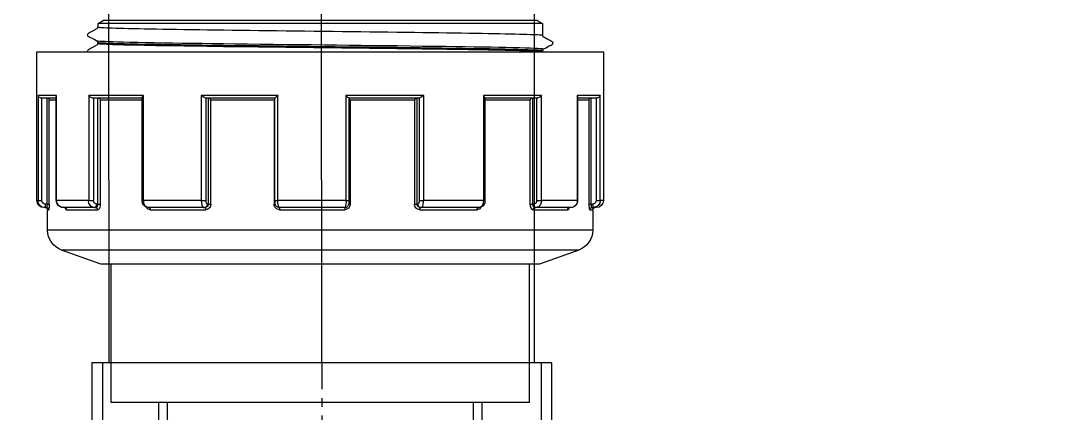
# Model space of a CAD drawing. Header units: millimetres. Extents: x -294625 to 2136527, y -251383 to 128331.
# Drawn here: x 1087775.4 to 1087920.7, y -78523.2 to -78467.8 of the extents above; entities that cross this region are included whole.
import ezdxf

# ---------------------------------------------------------------- set-up
doc = ezdxf.new("R2010")
doc.units = ezdxf.units.MM
doc.set_wipeout_variables(frame=1)
doc.linetypes.add('CENTER', pattern=[3, 1.5, -0.5, 0.5, -0.5])
for name, color, linetype in [('0.05 Thu đáy', 5, 'Continuous'), ('0.06 Trả nước', 3, 'Continuous'), ('PHU KIEN', 3, 'Continuous')]:
    doc.layers.add(name, color=color, linetype=linetype)
doc.layers.add('duong bao khuat', color=251, linetype='Continuous', lineweight=0)

# ---------------------------------------------------------------- blocks, each defined once
blk = doc.blocks.new('MB bom')
at = {"color": 8, "linetype": 'Continuous'}
for p, q in [((-199340.45, 638676.54), (-199340.45, 638676.11)), ((-199318.45, 638677.54), (-199339.45, 638677.54)), ((-199339.45, 638677.54), (-199339.45, 638677.09)), ((-199339.45, 638677.09), (-199324.65, 638677.09)), ((-199339.45, 638676.52), (-199339.45, 638677.09)), ((-199324.95, 638676.52), (-199339.45, 638676.52)), ((-199324.95, 638673.89), (-199324.95, 638676.73)), ((-199324.65, 638677.09), (-199324.65, 638673.85)), ((-199318.45, 638664.98), (-199318.45, 638677.54)), ((-199343.62, 638676.04), (-199343.62, 638599.04)), ((-199340.75, 638676.04), (-199343.62, 638676.04)), ((-199340.75, 638675.61), (-199340.75, 638676.04)), ((-199340.75, 638675.61), (-199340.69, 638675.62)), ((-199340.73, 638675.59), (-199340.75, 638675.61)), ((-199340.63, 638675.55), (-199340.73, 638675.59)), ((-199340.69, 638675.62), (-199340.64, 638675.64)), ((-199340.64, 638675.64), (-199340.58, 638675.66)), ((-199340.45, 638675.52), (-199340.63, 638675.55)), ((-199340.58, 638675.66), (-199340.54, 638675.7)), ((-199340.54, 638675.7), (-199340.5, 638675.74)), ((-199340.5, 638675.74), (-199340.47, 638675.8)), ((-199340.47, 638675.8), (-199340.46, 638675.85)), ((-199340.46, 638675.85), (-199340.45, 638675.91)), ((-199340.44, 638676.09), (-199340.45, 638676.11)), ((-199340.45, 638675.91), (-199340.45, 638676.11)), ((-199340.22, 638675.49), (-199340.45, 638675.52)), ((-199340.41, 638676.08), (-199340.44, 638676.09)), ((-199340.37, 638676.06), (-199340.41, 638676.08)), ((-199340.3, 638676.05), (-199340.37, 638676.06)), ((-199340.23, 638676.04), (-199340.3, 638676.05)), ((-199340.14, 638676.03), (-199340.23, 638676.04)), ((-199339.95, 638675.49), (-199340.22, 638675.49)), ((-199340.05, 638676.03), (-199340.14, 638676.03)), ((-199339.95, 638676.03), (-199340.05, 638676.03)), ((-199339.95, 638676.03), (-199339.95, 638675.83)), ((-199339.95, 638675.83), (-199324.95, 638675.83)), ((-199339.95, 638675.49), (-199339.95, 638675.83)), ((-199325.25, 638675.49), (-199339.95, 638675.49)), ((-199325.25, 638673.89), (-199325.25, 638675.49)), ((-199346.44, 638674.07), (-199348.45, 638668.54)), ((-199346.44, 638674.07), (-199346.44, 638601.02)), ((-199324.81, 638673.89), (-199339.45, 638673.89)), ((-199339.45, 638673.85), (-199339.45, 638673.89)), ((-199324.65, 638673.85), (-199339.45, 638673.85)), ((-199339.45, 638673.85), (-199339.45, 638668.82)), ((-199324.77, 638673.89), (-199324.81, 638673.89)), ((-199324.65, 638673.85), (-199324.77, 638673.89)), ((-199324.65, 638673.85), (-199324.65, 638673.85)), ((-199340.75, 638672.48), (-199340.71, 638672.59)), ((-199340.75, 638672.48), (-199340.69, 638672.49)), ((-199340.75, 638667.65), (-199340.75, 638672.48)), ((-199340.71, 638672.59), (-199340.58, 638672.69)), ((-199340.69, 638672.49), (-199340.64, 638672.5)), ((-199340.64, 638672.5), (-199340.58, 638672.53)), ((-199340.58, 638672.69), (-199340.45, 638672.73)), ((-199340.58, 638672.53), (-199340.54, 638672.56)), ((-199340.54, 638672.56), (-199340.5, 638672.6)), ((-199340.5, 638672.6), (-199340.47, 638672.65)), ((-199340.47, 638672.69), (-199340.48, 638672.67)), ((-199340.48, 638672.67), (-199340.48, 638672.67)), ((-199340.45, 638672.73), (-199340.47, 638672.69)), ((-199340.47, 638672.65), (-199340.46, 638672.7)), ((-199340.46, 638672.7), (-199340.45, 638672.75)), ((-199340.45, 638672.94), (-199340.45, 638668.04)), ((-199340.45, 638672.75), (-199340.45, 638672.73)), ((-199317.37, 638670.35), (-199317.41, 638670.32)), ((-199317.31, 638670.37), (-199317.37, 638670.35)), ((-199317.21, 638670.39), (-199317.31, 638670.37)), ((-199317.07, 638670.35), (-199317.21, 638670.39)), ((-199316.99, 638670.3), (-199317.07, 638670.35)), ((-199318.32, 638668.92), (-199318.43, 638668.92)), ((-199318.42, 638668.89), (-199318.43, 638668.91)), ((-199318.4, 638668.81), (-199318.42, 638668.89)), ((-199318.19, 638668.97), (-199318.32, 638668.92)), ((-199318.32, 638668.91), (-199318.31, 638668.91)), ((-199318.31, 638668.91), (-199318.29, 638668.83)), ((-199318.1, 638669.08), (-199318.19, 638668.97)), ((-199317.93, 638669.4), (-199318.1, 638669.08)), ((-199318.1, 638669.07), (-199318.08, 638669.08)), ((-199318.08, 638669.08), (-199318.06, 638669.01)), ((-199318.06, 638669.01), (-199318.04, 638668.85)), ((-199317.79, 638669.66), (-199317.93, 638669.4)), ((-199317.68, 638669.87), (-199317.79, 638669.66)), ((-199317.62, 638670), (-199317.68, 638669.87)), ((-199317.57, 638670.09), (-199317.62, 638670)), ((-199317.55, 638670.14), (-199317.57, 638670.09)), ((-199317.53, 638670.17), (-199317.55, 638670.14)), ((-199317.52, 638670.18), (-199317.53, 638670.17)), ((-199317.51, 638670.21), (-199317.52, 638670.18)), ((-199317.49, 638670.25), (-199317.51, 638670.21)), ((-199317.41, 638670.32), (-199317.49, 638670.25)), ((-199316.94, 638670.22), (-199316.99, 638670.3)), ((-199316.87, 638670.09), (-199316.94, 638670.22)), ((-199316.75, 638669.86), (-199316.87, 638670.09)), ((-199316.68, 638669.72), (-199316.75, 638669.86)), ((-199316.61, 638669.59), (-199316.68, 638669.72)), ((-199316.49, 638669.36), (-199316.61, 638669.59)), ((-199316.44, 638669.26), (-199316.49, 638669.36)), ((-199316.41, 638669.2), (-199316.44, 638669.26)), ((-199316.38, 638669.14), (-199316.41, 638669.2)), ((-199316.34, 638669.08), (-199316.38, 638669.14)), ((-199316.29, 638669.01), (-199316.34, 638669.08)), ((-199316.22, 638668.95), (-199316.29, 638669.01)), ((-199316.12, 638668.92), (-199316.22, 638668.95)), ((-199314.45, 638668.92), (-199316.12, 638668.92)), ((-199316.11, 638668.89), (-199316.12, 638668.91)), ((-199316.09, 638668.82), (-199316.11, 638668.89)), ((-199314.45, 638668.92), (-199314.45, 638606.17)), ((-199314.06, 638668.17), (-199314.45, 638668.92)), ((-199348.45, 638668.54), (-199348.45, 638606.54)), ((-199340.73, 638667.54), (-199340.75, 638667.65)), ((-199340.75, 638667.65), (-199340.69, 638667.65)), ((-199340.63, 638667.39), (-199340.73, 638667.54)), ((-199340.69, 638667.65), (-199340.64, 638667.67)), ((-199340.64, 638667.67), (-199340.58, 638667.69)), ((-199340.58, 638667.69), (-199340.54, 638667.72)), ((-199340.54, 638667.72), (-199340.5, 638667.75)), ((-199340.5, 638667.75), (-199340.47, 638667.79)), ((-199340.47, 638667.79), (-199340.46, 638667.84)), ((-199340.46, 638667.84), (-199340.45, 638667.88)), ((-199340.44, 638667.98), (-199340.45, 638668.04)), ((-199340.45, 638667.88), (-199340.45, 638668.04)), ((-199340.45, 638667.88), (-199340.42, 638667.78)), ((-199340.41, 638667.92), (-199340.44, 638667.98)), ((-199340.42, 638667.78), (-199340.34, 638667.69)), ((-199340.37, 638667.86), (-199340.41, 638667.92)), ((-199340.3, 638667.81), (-199340.37, 638667.86)), ((-199340.34, 638667.69), (-199340.22, 638667.62)), ((-199340.23, 638667.77), (-199340.3, 638667.81)), ((-199340.14, 638667.74), (-199340.23, 638667.77)), ((-199340.22, 638667.62), (-199340.06, 638667.58)), ((-199340.05, 638667.73), (-199340.14, 638667.74)), ((-199340.06, 638667.58), (-199339.95, 638667.57)), ((-199339.95, 638667.72), (-199340.05, 638667.73)), ((-199339.94, 638667.81), (-199339.95, 638667.72)), ((-199339.95, 638667.72), (-199339.95, 638667.57)), ((-199339.95, 638667.57), (-199324.95, 638667.57)), ((-199339.95, 638667.15), (-199339.95, 638667.57)), ((-199339.87, 638667.93), (-199339.94, 638667.81)), ((-199339.76, 638668.02), (-199339.87, 638667.93)), ((-199339.62, 638668.09), (-199339.76, 638668.02)), ((-199339.45, 638668.11), (-199339.62, 638668.09)), ((-199339.45, 638668.82), (-199324.65, 638668.82)), ((-199339.45, 638668.11), (-199339.45, 638668.82)), ((-199324.95, 638668.11), (-199339.45, 638668.11)), ((-199324.95, 638660.79), (-199324.95, 638668.29)), ((-199324.65, 638668.82), (-199324.65, 638660.59)), ((-199318.39, 638668.68), (-199318.4, 638668.81)), ((-199318.37, 638668.49), (-199318.39, 638668.68)), ((-199318.35, 638668.25), (-199318.37, 638668.49)), ((-199318.34, 638667.95), (-199318.35, 638668.25)), ((-199318.32, 638667.59), (-199318.34, 638667.95)), ((-199318.31, 638667.18), (-199318.32, 638667.59)), ((-199318.29, 638668.83), (-199318.27, 638668.65)), ((-199318.27, 638668.65), (-199318.25, 638668.36)), ((-199318.25, 638668.36), (-199318.23, 638667.98)), ((-199318.23, 638667.98), (-199318.21, 638667.49)), ((-199318.21, 638667.49), (-199318.19, 638666.91)), ((-199318.04, 638668.85), (-199318.02, 638668.59)), ((-199318.02, 638668.59), (-199318, 638668.24)), ((-199318, 638668.24), (-199317.98, 638667.8)), ((-199317.98, 638667.8), (-199317.96, 638667.2)), ((-199316.08, 638668.69), (-199316.09, 638668.82)), ((-199316.06, 638668.5), (-199316.08, 638668.69)), ((-199316.04, 638668.25), (-199316.06, 638668.5)), ((-199316.03, 638667.95), (-199316.04, 638668.25)), ((-199316.01, 638667.6), (-199316.03, 638667.95)), ((-199316, 638667.19), (-199316.01, 638667.6)), ((-199314.06, 638668.17), (-199314.06, 638606.91)), ((-199348.45, 638667.04), (-199367.95, 638667.04)), ((-199367.95, 638667.04), (-199367.95, 638608.04)), ((-199340.45, 638667.26), (-199340.63, 638667.39)), ((-199340.22, 638667.18), (-199340.45, 638667.26)), ((-199339.95, 638667.15), (-199340.22, 638667.18)), ((-199325.25, 638667.15), (-199339.95, 638667.15)), ((-199325.25, 638660.8), (-199325.25, 638667.15)), ((-199318.29, 638666.72), (-199318.31, 638667.18)), ((-199318.28, 638666.2), (-199318.29, 638666.72)), ((-199318.26, 638665.64), (-199318.28, 638666.2)), ((-199318.19, 638666.91), (-199318.17, 638666.23)), ((-199318.17, 638666.23), (-199318.15, 638665.45)), ((-199317.96, 638667.2), (-199317.94, 638666.5)), ((-199317.94, 638666.5), (-199317.92, 638665.69)), ((-199315.98, 638666.73), (-199316, 638667.19)), ((-199315.97, 638666.23), (-199315.98, 638666.73)), ((-199315.95, 638665.68), (-199315.97, 638666.23)), ((-199318.45, 638597.54), (-199318.45, 638664.98)), ((-199318.25, 638665.04), (-199318.26, 638665.64)), ((-199318.23, 638664.39), (-199318.25, 638665.04)), ((-199318.15, 638665.45), (-199318.12, 638664.58)), ((-199318.12, 638664.58), (-199318.1, 638663.63)), ((-199317.92, 638665.69), (-199317.89, 638664.78)), ((-199317.89, 638664.78), (-199317.87, 638663.77)), ((-199315.94, 638665.06), (-199315.95, 638665.68)), ((-199315.92, 638664.39), (-199315.94, 638665.06)), ((-199318.22, 638663.67), (-199318.23, 638664.39)), ((-199318.2, 638662.9), (-199318.22, 638663.67)), ((-199318.1, 638663.63), (-199318.08, 638662.59)), ((-199317.87, 638663.77), (-199317.85, 638662.77)), ((-199315.91, 638663.68), (-199315.92, 638664.39)), ((-199315.89, 638662.92), (-199315.91, 638663.68)), ((-199318.18, 638662.1), (-199318.2, 638662.9)), ((-199318.17, 638661.25), (-199318.18, 638662.1)), ((-199318.08, 638662.59), (-199318.06, 638661.47)), ((-199317.85, 638662.77), (-199317.83, 638661.69)), ((-199317.83, 638661.69), (-199317.81, 638660.54)), ((-199315.88, 638662.12), (-199315.89, 638662.92)), ((-199315.86, 638661.28), (-199315.88, 638662.12)), ((-199340.3, 638660.31), (-199340.43, 638660.13)), ((-199340.08, 638660.46), (-199340.3, 638660.31)), ((-199339.78, 638660.55), (-199340.08, 638660.46)), ((-199339.45, 638660.59), (-199339.78, 638660.55)), ((-199324.94, 638660.8), (-199339.45, 638660.8)), ((-199339.45, 638660.59), (-199339.45, 638660.8)), ((-199339.45, 638660.59), (-199339.45, 638652.16)), ((-199324.65, 638660.59), (-199339.45, 638660.59)), ((-199318.15, 638660.36), (-199318.17, 638661.25)), ((-199318.14, 638659.44), (-199318.15, 638660.36)), ((-199318.06, 638661.47), (-199318.04, 638660.27)), ((-199318.04, 638660.27), (-199318.02, 638658.99)), ((-199317.81, 638660.54), (-199317.79, 638659.31)), ((-199315.84, 638660.41), (-199315.86, 638661.28)), ((-199315.83, 638659.5), (-199315.84, 638660.41)), ((-199340.75, 638651.62), (-199340.75, 638659.72)), ((-199340.75, 638659.72), (-199340.69, 638659.72)), ((-199340.69, 638659.72), (-199340.64, 638659.73)), ((-199340.64, 638659.73), (-199340.58, 638659.74)), ((-199340.58, 638659.74), (-199340.54, 638659.77)), ((-199340.54, 638659.77), (-199340.5, 638659.79)), ((-199340.5, 638659.79), (-199340.47, 638659.82)), ((-199340.47, 638659.82), (-199340.46, 638659.85)), ((-199340.46, 638659.85), (-199340.45, 638659.89)), ((-199340.43, 638660.13), (-199340.45, 638660.01)), ((-199340.45, 638660.01), (-199340.45, 638651.8)), ((-199318.12, 638658.49), (-199318.14, 638659.44)), ((-199318.02, 638658.99), (-199318, 638657.64)), ((-199317.79, 638659.31), (-199317.77, 638658.03)), ((-199315.81, 638658.52), (-199315.83, 638659.5)), ((-199318.11, 638657.5), (-199318.12, 638658.49)), ((-199318.09, 638656.45), (-199318.11, 638657.5)), ((-199318, 638657.64), (-199317.98, 638656.23)), ((-199317.77, 638658.03), (-199317.75, 638656.68)), ((-199315.8, 638657.5), (-199315.81, 638658.52)), ((-199315.78, 638656.45), (-199315.8, 638657.5)), ((-199318.08, 638655.36), (-199318.09, 638656.45)), ((-199317.98, 638656.23), (-199317.96, 638654.76)), ((-199317.75, 638656.68), (-199317.73, 638655.27)), ((-199315.77, 638655.38), (-199315.78, 638656.45)), ((-199318.06, 638654.25), (-199318.08, 638655.36)), ((-199317.96, 638654.76), (-199317.93, 638653.23)), ((-199317.73, 638655.27), (-199317.71, 638653.66)), ((-199315.75, 638654.28), (-199315.77, 638655.38)), ((-199318.04, 638653.11), (-199318.06, 638654.25)), ((-199318.03, 638651.95), (-199318.04, 638653.11)), ((-199317.93, 638653.23), (-199317.91, 638651.65)), ((-199317.71, 638653.66), (-199317.69, 638651.99)), ((-199315.74, 638653.15), (-199315.75, 638654.28)), ((-199315.72, 638652.01), (-199315.74, 638653.15)), ((-199340.75, 638651.62), (-199340.69, 638651.62)), ((-199340.69, 638651.62), (-199340.64, 638651.62)), ((-199340.64, 638651.62), (-199340.58, 638651.63)), ((-199340.58, 638651.63), (-199340.54, 638651.65)), ((-199340.54, 638651.65), (-199340.5, 638651.66)), ((-199340.5, 638651.66), (-199340.47, 638651.68)), ((-199340.47, 638651.68), (-199340.46, 638651.7)), ((-199340.46, 638651.7), (-199340.45, 638651.73)), ((-199340.45, 638651.8), (-199340.39, 638651.92)), ((-199340.44, 638651.7), (-199340.45, 638651.8)), ((-199340.45, 638651.73), (-199340.45, 638651.8)), ((-199340.41, 638651.62), (-199340.44, 638651.7)), ((-199340.37, 638651.54), (-199340.41, 638651.62)), ((-199340.39, 638651.92), (-199340.23, 638652.02)), ((-199340.3, 638651.47), (-199340.37, 638651.54)), ((-199340.23, 638651.41), (-199340.3, 638651.47)), ((-199340.23, 638652.02), (-199339.98, 638652.1)), ((-199339.98, 638652.1), (-199339.67, 638652.15)), ((-199339.87, 638651.42), (-199339.94, 638651.37)), ((-199339.76, 638651.47), (-199339.87, 638651.42)), ((-199339.62, 638651.5), (-199339.76, 638651.47)), ((-199339.67, 638652.15), (-199339.45, 638652.16)), ((-199339.45, 638651.51), (-199339.62, 638651.5)), ((-199339.45, 638652.16), (-199324.65, 638652.16)), ((-199339.45, 638651.51), (-199339.45, 638652.16)), ((-199324.95, 638651.51), (-199339.45, 638651.51)), ((-199324.95, 638641.58), (-199324.95, 638651.62)), ((-199324.65, 638652.16), (-199324.65, 638641.15)), ((-199318.01, 638650.77), (-199318.03, 638651.95)), ((-199317.91, 638651.65), (-199317.89, 638650.02)), ((-199317.69, 638651.99), (-199317.66, 638650.27)), ((-199315.71, 638650.84), (-199315.72, 638652.01)), ((-199340.14, 638651.36), (-199340.23, 638651.41)), ((-199340.05, 638651.34), (-199340.14, 638651.36)), ((-199339.95, 638651.33), (-199340.05, 638651.34)), ((-199339.94, 638651.37), (-199339.95, 638651.33)), ((-199339.95, 638651.33), (-199339.95, 638651.26)), ((-199339.95, 638651.26), (-199324.95, 638651.26)), ((-199339.95, 638650.87), (-199339.95, 638651.26)), ((-199325.25, 638650.87), (-199339.95, 638650.87)), ((-199325.25, 638641.8), (-199325.25, 638650.87)), ((-199318, 638649.58), (-199318.01, 638650.77)), ((-199317.89, 638650.02), (-199317.87, 638648.35)), ((-199317.66, 638650.27), (-199317.64, 638648.51)), ((-199315.69, 638649.61), (-199315.71, 638650.84)), ((-199317.98, 638648.37), (-199318, 638649.58)), ((-199315.67, 638648.36), (-199315.69, 638649.61)), ((-199317.97, 638647.09), (-199317.98, 638648.37)), ((-199317.95, 638645.8), (-199317.97, 638647.09)), ((-199317.87, 638648.35), (-199317.85, 638646.65)), ((-199317.64, 638648.51), (-199317.62, 638646.7)), ((-199315.66, 638647.1), (-199315.67, 638648.36)), ((-199315.64, 638645.83), (-199315.66, 638647.1)), ((-199317.93, 638644.51), (-199317.95, 638645.8)), ((-199317.85, 638646.65), (-199317.83, 638644.92)), ((-199317.62, 638646.7), (-199317.6, 638645.03)), ((-199315.63, 638644.55), (-199315.64, 638645.83)), ((-199317.92, 638643.21), (-199317.93, 638644.51)), ((-199317.83, 638644.92), (-199317.81, 638643.16)), ((-199317.6, 638645.03), (-199317.58, 638643.33)), ((-199315.61, 638643.26), (-199315.63, 638644.55)), ((-199317.9, 638641.91), (-199317.92, 638643.21)), ((-199317.81, 638643.16), (-199317.79, 638641.38)), ((-199317.58, 638643.33), (-199317.56, 638641.62)), ((-199315.6, 638641.98), (-199315.61, 638643.26)), ((-199340.37, 638641.33), (-199340.42, 638641.23)), ((-199340.31, 638641.41), (-199340.37, 638641.33)), ((-199340.23, 638641.47), (-199340.31, 638641.41)), ((-199340.16, 638641.51), (-199340.23, 638641.47)), ((-199340.09, 638641.54), (-199340.16, 638641.51)), ((-199340.02, 638641.56), (-199340.09, 638641.54)), ((-199339.9, 638641.58), (-199340.02, 638641.56)), ((-199339.95, 638641.8), (-199325.25, 638641.8)), ((-199339.95, 638641.57), (-199339.95, 638641.8)), ((-199339.79, 638641.59), (-199339.9, 638641.58)), ((-199339.67, 638641.6), (-199339.79, 638641.59)), ((-199339.55, 638641.61), (-199339.67, 638641.6)), ((-199339.45, 638641.61), (-199339.55, 638641.61)), ((-199324.95, 638641.61), (-199339.45, 638641.61)), ((-199339.45, 638641.15), (-199339.45, 638641.61)), ((-199317.89, 638640.6), (-199317.9, 638641.91)), ((-199317.79, 638641.38), (-199317.77, 638639.59)), ((-199317.56, 638641.62), (-199317.54, 638639.89)), ((-199315.58, 638640.69), (-199315.6, 638641.98)), ((-199340.75, 638631.81), (-199340.75, 638641.01)), ((-199340.69, 638641.01), (-199340.75, 638641.01)), ((-199340.64, 638641.01), (-199340.69, 638641.01)), ((-199340.58, 638641.01), (-199340.64, 638641.01)), ((-199340.54, 638641.02), (-199340.58, 638641.01)), ((-199340.5, 638641.02), (-199340.54, 638641.02)), ((-199340.47, 638641.02), (-199340.5, 638641.02)), ((-199340.46, 638641.03), (-199340.47, 638641.02)), ((-199340.45, 638641.03), (-199340.46, 638641.03)), ((-199340.42, 638641.23), (-199340.45, 638641.12)), ((-199340.45, 638641.12), (-199340.45, 638641.06)), ((-199340.45, 638641.06), (-199340.45, 638631.74)), ((-199324.65, 638641.15), (-199339.45, 638641.15)), ((-199339.45, 638641.15), (-199339.45, 638631.58)), ((-199317.87, 638639.31), (-199317.89, 638640.6)), ((-199317.54, 638639.89), (-199317.52, 638638.16)), ((-199315.57, 638639.34), (-199315.58, 638640.69)), ((-199317.86, 638638.01), (-199317.87, 638639.31)), ((-199317.77, 638639.59), (-199317.75, 638637.8)), ((-199315.55, 638638), (-199315.57, 638639.34)), ((-199317.84, 638636.66), (-199317.86, 638638.01)), ((-199317.75, 638637.8), (-199317.72, 638636)), ((-199317.52, 638638.16), (-199317.5, 638636.43)), ((-199315.54, 638636.67), (-199315.55, 638638)), ((-199317.83, 638635.32), (-199317.84, 638636.66)), ((-199317.72, 638636), (-199317.7, 638634.21)), ((-199317.5, 638636.43), (-199317.48, 638634.7)), ((-199315.52, 638635.34), (-199315.54, 638636.67)), ((-199317.81, 638633.99), (-199317.83, 638635.32)), ((-199317.8, 638632.68), (-199317.81, 638633.99)), ((-199317.7, 638634.21), (-199317.68, 638632.43)), ((-199317.48, 638634.7), (-199317.46, 638632.8)), ((-199315.5, 638634.03), (-199315.52, 638635.34)), ((-199315.49, 638632.72), (-199315.5, 638634.03)), ((-199317.78, 638631.38), (-199317.8, 638632.68)), ((-199317.46, 638632.8), (-199317.43, 638630.93)), ((-199315.47, 638631.44), (-199315.49, 638632.72)), ((-199340.69, 638631.81), (-199340.75, 638631.81)), ((-199340.64, 638631.81), (-199340.69, 638631.81)), ((-199340.58, 638631.81), (-199340.64, 638631.81)), ((-199340.54, 638631.8), (-199340.58, 638631.81)), ((-199340.5, 638631.79), (-199340.54, 638631.8)), ((-199340.47, 638631.79), (-199340.5, 638631.79)), ((-199340.46, 638631.78), (-199340.47, 638631.79)), ((-199340.45, 638631.77), (-199340.46, 638631.78)), ((-199340.45, 638631.73), (-199340.44, 638631.64)), ((-199340.44, 638631.64), (-199340.41, 638631.54)), ((-199340.41, 638631.54), (-199340.36, 638631.45)), ((-199340.36, 638631.45), (-199340.3, 638631.37)), ((-199340.3, 638631.37), (-199340.23, 638631.32)), ((-199340.23, 638631.32), (-199340.16, 638631.27)), ((-199340.16, 638631.27), (-199340.09, 638631.24)), ((-199340.09, 638631.24), (-199340.01, 638631.21)), ((-199340.01, 638631.21), (-199339.9, 638631.19)), ((-199339.95, 638631.2), (-199339.95, 638631.03)), ((-199339.9, 638631.19), (-199339.78, 638631.17)), ((-199339.78, 638631.17), (-199339.63, 638631.16)), ((-199339.63, 638631.16), (-199339.49, 638631.16)), ((-199339.49, 638631.16), (-199339.45, 638631.16)), ((-199339.45, 638631.58), (-199324.65, 638631.58)), ((-199339.45, 638631.15), (-199339.45, 638631.58)), ((-199339.45, 638631.15), (-199324.95, 638631.15)), ((-199324.95, 638621.29), (-199324.95, 638631.17)), ((-199324.65, 638631.58), (-199324.65, 638620.75)), ((-199317.76, 638630.09), (-199317.78, 638631.38)), ((-199317.68, 638632.43), (-199317.66, 638630.67)), ((-199315.46, 638630.18), (-199315.47, 638631.44)), ((-199325.25, 638631.03), (-199339.95, 638631.03)), ((-199325.25, 638622.1), (-199325.25, 638631.03)), ((-199317.75, 638628.84), (-199317.76, 638630.09)), ((-199317.66, 638630.67), (-199317.64, 638628.93)), ((-199317.43, 638630.93), (-199317.41, 638629.07)), ((-199315.44, 638628.87), (-199315.46, 638630.18)), ((-199317.73, 638627.6), (-199317.75, 638628.84)), ((-199317.64, 638628.93), (-199317.62, 638627.21)), ((-199317.41, 638629.07), (-199317.39, 638627.25)), ((-199315.43, 638627.59), (-199315.44, 638628.87)), ((-199317.72, 638626.33), (-199317.73, 638627.6)), ((-199317.62, 638627.21), (-199317.6, 638625.53)), ((-199317.39, 638627.25), (-199317.37, 638625.47)), ((-199315.41, 638626.34), (-199315.43, 638627.59)), ((-199317.7, 638625.08), (-199317.72, 638626.33)), ((-199317.6, 638625.53), (-199317.58, 638623.9)), ((-199317.37, 638625.47), (-199317.35, 638623.89)), ((-199315.39, 638625.11), (-199315.41, 638626.34)), ((-199317.69, 638623.87), (-199317.7, 638625.08)), ((-199317.67, 638622.69), (-199317.69, 638623.87)), ((-199317.58, 638623.9), (-199317.56, 638622.3)), ((-199317.35, 638623.89), (-199317.33, 638622.35)), ((-199315.38, 638623.91), (-199315.39, 638625.11)), ((-199315.36, 638622.73), (-199315.38, 638623.91)), ((-199317.66, 638621.54), (-199317.67, 638622.69)), ((-199317.33, 638622.35), (-199317.31, 638620.85)), ((-199315.35, 638621.6), (-199315.36, 638622.73)), ((-199340.75, 638613.54), (-199340.75, 638621.37)), ((-199340.69, 638621.37), (-199340.75, 638621.37)), ((-199340.64, 638621.36), (-199340.69, 638621.37)), ((-199340.58, 638621.35), (-199340.64, 638621.36)), ((-199340.54, 638621.33), (-199340.58, 638621.35)), ((-199340.5, 638621.32), (-199340.54, 638621.33)), ((-199340.47, 638621.29), (-199340.5, 638621.32)), ((-199340.46, 638621.27), (-199340.47, 638621.29)), ((-199340.45, 638621.25), (-199340.46, 638621.27)), ((-199340.45, 638621.16), (-199340.44, 638621.25)), ((-199340.45, 638621.16), (-199340.45, 638621.25)), ((-199340.45, 638621.16), (-199340.45, 638613.23)), ((-199340.43, 638621.07), (-199340.45, 638621.16)), ((-199340.44, 638621.25), (-199340.41, 638621.34)), ((-199340.3, 638620.94), (-199340.43, 638621.07)), ((-199340.41, 638621.34), (-199340.37, 638621.42)), ((-199340.37, 638621.42), (-199340.3, 638621.49)), ((-199340.3, 638621.49), (-199340.23, 638621.54)), ((-199340.08, 638620.84), (-199340.3, 638620.94)), ((-199340.23, 638621.54), (-199340.14, 638621.59)), ((-199340.14, 638621.59), (-199340.05, 638621.61)), ((-199340.05, 638621.61), (-199339.95, 638621.62)), ((-199339.95, 638622.1), (-199325.25, 638622.1)), ((-199339.95, 638621.7), (-199339.95, 638622.1)), ((-199324.95, 638621.7), (-199339.95, 638621.7)), ((-199339.95, 638621.7), (-199339.95, 638621.62)), ((-199339.95, 638621.62), (-199339.92, 638621.55)), ((-199339.92, 638621.55), (-199339.84, 638621.49)), ((-199339.84, 638621.49), (-199339.72, 638621.45)), ((-199339.72, 638621.45), (-199339.56, 638621.42)), ((-199339.56, 638621.42), (-199339.45, 638621.42)), ((-199339.45, 638621.42), (-199324.95, 638621.42)), ((-199339.45, 638620.75), (-199339.45, 638621.42)), ((-199317.64, 638620.42), (-199317.66, 638621.54)), ((-199317.56, 638622.3), (-199317.53, 638620.76)), ((-199315.33, 638620.49), (-199315.35, 638621.6)), ((-199339.78, 638620.77), (-199340.08, 638620.84)), ((-199339.45, 638620.75), (-199339.78, 638620.77)), ((-199339.45, 638620.75), (-199339.45, 638612.6)), ((-199324.65, 638620.75), (-199339.45, 638620.75)), ((-199317.63, 638619.35), (-199317.64, 638620.42)), ((-199317.53, 638620.76), (-199317.51, 638619.27)), ((-199317.31, 638620.85), (-199317.29, 638619.4)), ((-199315.32, 638619.38), (-199315.33, 638620.49)), ((-199317.61, 638618.31), (-199317.63, 638619.35)), ((-199317.59, 638617.26), (-199317.61, 638618.31)), ((-199317.51, 638619.27), (-199317.49, 638617.84)), ((-199317.29, 638619.4), (-199317.27, 638618.01)), ((-199317.27, 638618.01), (-199317.25, 638616.68)), ((-199315.3, 638618.3), (-199315.32, 638619.38)), ((-199315.29, 638617.27), (-199315.3, 638618.3)), ((-199317.58, 638616.25), (-199317.59, 638617.26)), ((-199317.49, 638617.84), (-199317.47, 638616.47)), ((-199317.25, 638616.68), (-199317.23, 638615.41)), ((-199315.27, 638616.27), (-199315.29, 638617.27)), ((-199317.56, 638615.3), (-199317.58, 638616.25)), ((-199317.55, 638614.38), (-199317.56, 638615.3)), ((-199317.47, 638616.47), (-199317.45, 638615.17)), ((-199317.45, 638615.17), (-199317.43, 638613.95)), ((-199317.23, 638615.41), (-199317.2, 638614.09)), ((-199315.25, 638615.32), (-199315.27, 638616.27)), ((-199315.24, 638614.41), (-199315.25, 638615.32)), ((-199317.53, 638613.51), (-199317.55, 638614.38)), ((-199317.43, 638613.95), (-199317.41, 638612.81)), ((-199317.2, 638614.09), (-199317.18, 638612.86)), ((-199315.22, 638613.55), (-199315.24, 638614.41)), ((-199340.69, 638613.54), (-199340.75, 638613.54)), ((-199340.64, 638613.53), (-199340.69, 638613.54)), ((-199340.58, 638613.51), (-199340.64, 638613.53)), ((-199340.54, 638613.49), (-199340.58, 638613.51)), ((-199340.5, 638613.46), (-199340.54, 638613.49)), ((-199340.47, 638613.43), (-199340.5, 638613.46)), ((-199340.46, 638613.39), (-199340.47, 638613.43)), ((-199340.45, 638613.36), (-199340.46, 638613.39)), ((-199340.45, 638613.23), (-199340.39, 638613.02)), ((-199340.39, 638613.02), (-199340.23, 638612.84)), ((-199340.23, 638612.84), (-199339.98, 638612.7)), ((-199339.98, 638612.7), (-199339.67, 638612.62)), ((-199339.67, 638612.62), (-199339.45, 638612.6)), ((-199339.45, 638612.6), (-199324.65, 638612.6)), ((-199339.45, 638612.41), (-199339.45, 638612.6)), ((-199339.45, 638612.41), (-199324.93, 638612.41)), ((-199325.25, 638606.53), (-199325.25, 638612.41)), ((-199324.95, 638605.36), (-199324.95, 638612.41)), ((-199324.65, 638612.6), (-199324.65, 638604.85)), ((-199317.52, 638612.68), (-199317.53, 638613.51)), ((-199317.5, 638611.91), (-199317.52, 638612.68)), ((-199317.41, 638612.81), (-199317.39, 638611.74)), ((-199317.18, 638612.86), (-199317.16, 638611.72)), ((-199315.21, 638612.74), (-199315.22, 638613.55)), ((-199315.19, 638611.93), (-199315.21, 638612.74)), ((-199317.49, 638611.19), (-199317.5, 638611.91)), ((-199317.47, 638610.48), (-199317.49, 638611.19)), ((-199317.39, 638611.74), (-199317.37, 638610.76)), ((-199317.37, 638610.76), (-199317.35, 638609.87)), ((-199317.16, 638611.72), (-199317.14, 638610.67)), ((-199315.18, 638611.18), (-199315.19, 638611.93)), ((-199315.16, 638610.48), (-199315.18, 638611.18)), ((-199317.46, 638609.82), (-199317.47, 638610.48)), ((-199317.44, 638609.23), (-199317.46, 638609.82)), ((-199317.35, 638609.87), (-199317.32, 638609.07)), ((-199317.14, 638610.67), (-199317.11, 638609.72)), ((-199317.11, 638609.72), (-199317.09, 638608.95)), ((-199315.14, 638609.84), (-199315.16, 638610.48)), ((-199315.13, 638609.24), (-199315.14, 638609.84)), ((-199315.12, 638608.7), (-199315.13, 638609.24)), ((-199367.95, 638608.04), (-199348.45, 638608.04)), ((-199317.42, 638608.68), (-199317.44, 638609.23)), ((-199317.41, 638608.19), (-199317.42, 638608.68)), ((-199317.39, 638607.75), (-199317.41, 638608.19)), ((-199317.32, 638609.07), (-199317.3, 638608.36)), ((-199317.3, 638608.36), (-199317.28, 638607.75)), ((-199317.09, 638608.95), (-199317.07, 638608.26)), ((-199317.07, 638608.26), (-199317.05, 638607.66)), ((-199315.1, 638608.21), (-199315.12, 638608.7)), ((-199315.08, 638607.77), (-199315.1, 638608.21)), ((-199348.45, 638606.54), (-199346.44, 638601.02)), ((-199340.71, 638606.22), (-199340.58, 638606.35)), ((-199340.58, 638606.35), (-199340.38, 638606.46)), ((-199340.38, 638606.46), (-199340.13, 638606.52)), ((-199340.13, 638606.52), (-199339.95, 638606.53)), ((-199339.95, 638606.53), (-199325.25, 638606.53)), ((-199339.95, 638606.11), (-199339.95, 638606.53)), ((-199317.38, 638607.37), (-199317.39, 638607.75)), ((-199317.36, 638607.04), (-199317.38, 638607.37)), ((-199317.35, 638606.75), (-199317.36, 638607.04)), ((-199317.33, 638606.52), (-199317.35, 638606.75)), ((-199317.32, 638606.35), (-199317.33, 638606.52)), ((-199317.3, 638606.23), (-199317.32, 638606.35)), ((-199317.28, 638607.75), (-199317.26, 638607.23)), ((-199317.26, 638607.23), (-199317.24, 638606.82)), ((-199317.24, 638606.82), (-199317.22, 638606.5)), ((-199317.22, 638606.5), (-199317.2, 638606.32)), ((-199317.05, 638607.66), (-199317.03, 638607.15)), ((-199317.03, 638607.15), (-199317.01, 638606.73)), ((-199317.01, 638606.73), (-199316.99, 638606.41)), ((-199316.99, 638606.41), (-199316.97, 638606.18)), ((-199315.07, 638607.38), (-199315.08, 638607.77)), ((-199315.05, 638607.03), (-199315.07, 638607.38)), ((-199315.04, 638606.75), (-199315.05, 638607.03)), ((-199315.02, 638606.52), (-199315.04, 638606.75)), ((-199315.01, 638606.35), (-199315.02, 638606.52)), ((-199314.99, 638606.24), (-199315.01, 638606.35)), ((-199314.45, 638606.17), (-199314.06, 638606.91)), ((-199340.75, 638606.07), (-199340.71, 638606.22)), ((-199340.75, 638601.71), (-199340.75, 638606.07)), ((-199340.69, 638606.06), (-199340.75, 638606.07)), ((-199340.64, 638606.05), (-199340.69, 638606.06)), ((-199340.58, 638606.03), (-199340.64, 638606.05)), ((-199340.54, 638606), (-199340.58, 638606.03)), ((-199340.5, 638605.96), (-199340.54, 638606)), ((-199340.47, 638605.92), (-199340.5, 638605.96)), ((-199340.46, 638605.87), (-199340.47, 638605.92)), ((-199340.45, 638605.82), (-199340.46, 638605.87)), ((-199340.44, 638605.89), (-199340.45, 638605.82)), ((-199340.45, 638605.66), (-199340.45, 638605.82)), ((-199340.45, 638605.66), (-199340.44, 638605.72)), ((-199340.45, 638605.66), (-199340.45, 638601.24)), ((-199340.37, 638605.98), (-199340.44, 638605.89)), ((-199340.44, 638605.72), (-199340.41, 638605.77)), ((-199340.41, 638605.77), (-199340.37, 638605.82)), ((-199340.26, 638606.05), (-199340.37, 638605.98)), ((-199340.37, 638605.82), (-199340.3, 638605.87)), ((-199340.3, 638605.87), (-199340.23, 638605.9)), ((-199340.12, 638606.1), (-199340.26, 638606.05)), ((-199340.23, 638605.9), (-199340.14, 638605.93)), ((-199340.14, 638605.93), (-199340.05, 638605.95)), ((-199339.95, 638606.11), (-199340.12, 638606.1)), ((-199340.05, 638605.95), (-199339.95, 638605.95)), ((-199324.95, 638606.11), (-199339.95, 638606.11)), ((-199339.95, 638606.11), (-199339.95, 638605.95)), ((-199339.45, 638605.55), (-199324.95, 638605.55)), ((-199339.45, 638604.85), (-199339.45, 638605.55)), ((-199318.13, 638604.81), (-199318.04, 638604.97)), ((-199318.04, 638604.97), (-199317.94, 638605.15)), ((-199317.94, 638605.15), (-199317.84, 638605.34)), ((-199317.84, 638605.34), (-199317.74, 638605.53)), ((-199317.74, 638605.53), (-199317.66, 638605.7)), ((-199317.66, 638605.7), (-199317.62, 638605.77)), ((-199317.62, 638605.77), (-199317.58, 638605.84)), ((-199317.58, 638605.84), (-199317.54, 638605.92)), ((-199317.54, 638605.92), (-199317.49, 638606.02)), ((-199317.49, 638606.02), (-199317.41, 638606.11)), ((-199317.41, 638606.11), (-199317.27, 638606.17)), ((-199317.29, 638606.17), (-199317.3, 638606.23)), ((-199317.28, 638606.17), (-199317.29, 638606.17)), ((-199317.28, 638606.17), (-199317.17, 638606.17)), ((-199317.2, 638606.32), (-199317.18, 638606.21)), ((-199317.18, 638606.21), (-199317.18, 638606.19)), ((-199317.18, 638606.19), (-199317.18, 638606.18)), ((-199317.18, 638606.18), (-199317.17, 638606.17)), ((-199317.17, 638606.17), (-199317.03, 638606.11)), ((-199317.17, 638606.17), (-199317.17, 638606.17)), ((-199317.17, 638606.17), (-199317.17, 638606.17)), ((-199317.03, 638606.11), (-199316.94, 638606.01)), ((-199316.97, 638606.18), (-199316.95, 638606.03)), ((-199316.95, 638606.03), (-199316.94, 638606.02)), ((-199316.94, 638606.02), (-199316.94, 638606.02)), ((-199316.94, 638606.01), (-199316.73, 638605.6)), ((-199316.73, 638605.6), (-199316.56, 638605.28)), ((-199316.56, 638605.28), (-199316.48, 638605.11)), ((-199316.48, 638605.11), (-199316.41, 638604.99)), ((-199316.41, 638604.99), (-199316.37, 638604.9)), ((-199316.37, 638604.9), (-199316.34, 638604.84)), ((-199315.82, 638604.81), (-199315.73, 638604.97)), ((-199315.73, 638604.97), (-199315.64, 638605.15)), ((-199315.64, 638605.15), (-199315.53, 638605.34)), ((-199315.53, 638605.34), (-199315.44, 638605.53)), ((-199315.44, 638605.53), (-199315.35, 638605.69)), ((-199315.35, 638605.69), (-199315.31, 638605.77)), ((-199315.31, 638605.77), (-199315.27, 638605.84)), ((-199315.27, 638605.84), (-199315.23, 638605.92)), ((-199315.23, 638605.92), (-199315.18, 638606.02)), ((-199315.18, 638606.02), (-199315.1, 638606.11)), ((-199315.1, 638606.11), (-199314.96, 638606.17)), ((-199314.98, 638606.18), (-199314.99, 638606.24)), ((-199314.97, 638606.17), (-199314.98, 638606.18)), ((-199314.97, 638606.17), (-199314.45, 638606.17)), ((-199324.65, 638604.85), (-199339.45, 638604.85)), ((-199339.45, 638604.85), (-199339.45, 638600.31)), ((-199318.45, 638604.71), (-199318.38, 638604.7)), ((-199318.38, 638604.7), (-199318.29, 638604.71)), ((-199318.29, 638604.71), (-199318.2, 638604.75)), ((-199318.2, 638604.75), (-199318.13, 638604.81)), ((-199316.34, 638604.84), (-199316.29, 638604.79)), ((-199316.29, 638604.79), (-199316.23, 638604.74)), ((-199316.23, 638604.74), (-199316.16, 638604.71)), ((-199316.16, 638604.71), (-199316.07, 638604.7)), ((-199316.07, 638604.7), (-199315.98, 638604.71)), ((-199315.98, 638604.71), (-199315.89, 638604.75)), ((-199315.89, 638604.75), (-199315.82, 638604.81)), ((-199340.69, 638601.7), (-199340.75, 638601.71)), ((-199340.73, 638601.64), (-199340.75, 638601.71)), ((-199340.63, 638601.56), (-199340.73, 638601.64)), ((-199340.64, 638601.68), (-199340.69, 638601.7)), ((-199340.58, 638601.66), (-199340.64, 638601.68)), ((-199340.46, 638601.49), (-199340.63, 638601.56)), ((-199340.54, 638601.62), (-199340.58, 638601.66)), ((-199340.5, 638601.58), (-199340.54, 638601.62)), ((-199340.47, 638601.53), (-199340.5, 638601.58)), ((-199340.46, 638601.48), (-199340.47, 638601.53)), ((-199340.45, 638601.43), (-199340.46, 638601.48)), ((-199340.69, 638599.19), (-199340.75, 638599.2)), ((-199340.75, 638599.04), (-199340.75, 638599.2)), ((-199340.64, 638599.17), (-199340.69, 638599.19)), ((-199340.58, 638599.15), (-199340.64, 638599.17)), ((-199340.54, 638599.11), (-199340.58, 638599.15)), ((-199340.5, 638599.06), (-199340.54, 638599.11)), ((-199340.47, 638599.01), (-199340.5, 638599.06)), ((-199339.95, 638599.28), (-199325.25, 638599.28)), ((-199339.95, 638598.95), (-199339.95, 638599.28)), ((-199339.45, 638600.31), (-199324.65, 638600.31)), ((-199339.45, 638600.27), (-199339.45, 638600.31)), ((-199339.45, 638600.27), (-199324.79, 638600.27)), ((-199325.25, 638599.28), (-199325.25, 638600.27)), ((-199324.95, 638598.05), (-199324.95, 638600.27)), ((-199324.65, 638600.31), (-199324.65, 638597.7)), ((-199343.62, 638599.04), (-199340.75, 638599.04)), ((-199340.46, 638598.96), (-199340.47, 638599.01)), ((-199340.45, 638598.9), (-199340.46, 638598.96)), ((-199340.45, 638598.7), (-199340.45, 638598.9)), ((-199340.45, 638598.7), (-199340.44, 638598.71)), ((-199340.45, 638598.7), (-199340.45, 638598.54)), ((-199340.44, 638598.71), (-199340.41, 638598.72)), ((-199340.41, 638598.72), (-199340.37, 638598.73)), ((-199340.37, 638598.73), (-199340.3, 638598.74)), ((-199340.3, 638598.74), (-199340.23, 638598.74)), ((-199340.23, 638598.74), (-199340.14, 638598.75)), ((-199340.14, 638598.75), (-199340.05, 638598.75)), ((-199340.05, 638598.75), (-199339.95, 638598.75)), ((-199324.95, 638598.95), (-199339.95, 638598.95)), ((-199339.95, 638598.95), (-199339.95, 638598.75)), ((-199339.45, 638598.25), (-199324.95, 638598.25)), ((-199339.45, 638597.7), (-199339.45, 638598.25)), ((-199324.65, 638597.7), (-199339.45, 638597.7)), ((-199339.45, 638597.7), (-199339.45, 638597.54)), ((-199339.45, 638597.54), (-199318.45, 638597.54))]:
    blk.add_line(p, q, dxfattribs=at)
for centre, radius, start, end in [((-199340.75, 638676.34), 0.3, 270, 0), ((-199339.45, 638676.54), 1, 90, 180), ((-199339.45, 638676.1), 0.996, 89.7636, 179.5383), ((-199339.46, 638676.02), 0.496, 89.5062, 179.741), ((-199324.57, 638676.72), 0.381, 102.2184, 179.3671), ((-199343.62, 638673.04), 3, 90, 160), ((-199340.03, 638676.97), 1.14, 248.2354, 273.8681), ((-199325.32, 638675.85), 0.367, 280.3978, 357.4421), ((-199339.48, 638672.92), 0.967, 88.2333, 179.2167), ((-199339.51, 638672.9), 0.944, 86.5718, 178.0502), ((-199339.52, 638667.87), 0.948, 85.924, 169.8345), ((-199325.57, 638667.69), 0.634, 300.4458, 348.5678), ((-199324.14, 638668.17), 0.82, 128.5877, 171.7397), ((-199340.14, 638659.69), 0.61, 116.015, 177.6471), ((-199339.57, 638659.92), 0.888, 82.6073, 174.2252), ((-199325.08, 638660.31), 0.508, 33.0814, 73.8998), ((-199339.99, 638651.64), 0.764, 181.6042, 272.7175), ((-199339.96, 638651.75), 0.49, 182.7358, 271.1758), ((-199323.58, 638651.21), 1.43, 138.4067, 163.324), ((-199325.94, 638651.72), 1.09, 309.1521, 334.9255), ((-199339.95, 638641), 0.796, 89.7304, 179.5354), ((-199320.68, 638646.41), 6.49, 225.2851, 227.7314), ((-199323.46, 638642.3), 1.66, 205.7941, 223.9844), ((-199339.78, 638639.31), 1.88, 79.9814, 111.0508), ((-199339.96, 638631.82), 0.789, 180.3679, 270.81), ((-199339.62, 638633.81), 2.23, 248.0736, 274.2733), ((-199322.62, 638628.35), 3.76, 131.6669, 134.4792), ((-199321.37, 638628.86), 4.27, 140.3434, 147.1602), ((-199339.97, 638621.32), 0.778, 88.221, 176.0543), ((-199339.98, 638621.23), 0.473, 86.7532, 177.9252), ((-199325.87, 638621.31), 1, 22.9606, 51.5814), ((-199323.91, 638621.51), 1.06, 191.8638, 225.8852), ((-199340.18, 638613.57), 0.576, 182.689, 244.2708), ((-199339.54, 638613.32), 0.914, 186.0221, 275.5211), ((-199325.14, 638613.03), 0.648, 289.1585, 318.8884), ((-199325.54, 638606.01), 0.6, 10.3211, 61.0697), ((-199339.56, 638605.73), 0.891, 184.5547, 277.1741), ((-199339.48, 638606.02), 0.476, 188.4494, 273.5313), ((-199324.24, 638605.43), 0.713, 185.7733, 234.9561), ((-199343.62, 638602.04), 3, 200, 270), ((-199340.6, 638601.44), 0.149, 354.2201, 42.0771), ((-199339.47, 638601.29), 0.979, 182.6705, 271.2887), ((-199339.47, 638601.25), 0.974, 180.9717, 271.3555), ((-199340.08, 638596.5), 2.78, 87.3787, 103.989), ((-199325.29, 638598.94), 0.342, 1.6936, 83.0228), ((-199324.79, 638600.59), 0.317, 269.8491, 295.464), ((-199340.75, 638598.74), 0.3, 0, 90), ((-199340.1, 638597.94), 1.02, 81.4378, 109.8434), ((-199339.45, 638598.7), 0.997, 180.0913, 270.176), ((-199339.45, 638598.54), 1, 180, 270), ((-199339.45, 638598.75), 0.499, 180.1981, 270.102), ((-199324.6, 638598.05), 0.35, 180.5346, 261.8313)]:
    blk.add_arc(centre, radius, start, end, dxfattribs=at)
blk = doc.blocks.new('C30')
at = {"color": 1}
blk.add_wipeout([(-22214.45, 30482.07), (-22054.15, 30482.07), (-22054.15, 30407.07), (-22075.8, 30383.07), (-22075.8, 30334.07), (-22192.8, 30334.07), (-22192.8, 30383.07), (-22214.45, 30407.07)], dxfattribs=at).dxf.layer = 'duong bao khuat'
at = {"layer": 'PHU KIEN', "color": 1}
for p, q in [((-22214.45, 30482.07), (-22054.15, 30482.07)), ((-22214.45, 30482.07), (-22214.45, 30407.07)), ((-22211.25, 30482.07), (-22211.25, 30407.07)), ((-22057.35, 30482.07), (-22057.35, 30407.07)), ((-22054.15, 30482.07), (-22054.15, 30407.07)), ((-22214.45, 30407.07), (-22192.8, 30383.07)), ((-22211.25, 30407.07), (-22057.35, 30407.07)), ((-22211.25, 30407.07), (-22189.6, 30384.07)), ((-22057.35, 30407.07), (-22079, 30384.07)), ((-22054.15, 30407.07), (-22075.8, 30383.07)), ((-22192.8, 30334.07), (-22192.8, 30383.07)), ((-22189.6, 30384.07), (-22079, 30384.07)), ((-22189.6, 30382.07), (-22079, 30382.07)), ((-22189.6, 30334.07), (-22189.6, 30382.07)), ((-22079, 30334.07), (-22079, 30382.07)), ((-22075.8, 30334.07), (-22075.8, 30383.07)), ((-22192.8, 30334.07), (-22075.8, 30334.07))]:
    blk.add_line(p, q, dxfattribs=at)
blk = doc.blocks.new('*U390')
for p, q in [((-130.95, 229), (-130.95, 130.95)), ((130.95, 229), (-130.95, 229)), ((130.95, 229), (130.95, 146)), ((130.95, 146), (125, 140.05)), ((-229, 130.95), (-130.95, 130.95)), ((-229, 130.95), (-229, -130.95)), ((-146, -130.95), (-140.05, -125)), ((-229, -130.95), (-146, -130.95))]:
    blk.add_line(p, q)
at = {"color": 8}
for p, q in [((-125, 229), (-125, 146)), ((125, 229), (125, 146)), ((125, 146), (-125, 146)), ((-125, 146), (-119.05, 140.05)), ((125, 146), (119.05, 140.05)), ((119.05, 140.05), (-119.05, 140.05)), ((-119.05, 140.05), (-119.05, 119.05)), ((-229, 125), (-146, 125)), ((-146, 125), (-146, -125)), ((-146, 125), (-140.05, 119.05)), ((-140.05, 119.05), (-140.05, -119.05)), ((-140.05, 119.05), (-119.05, 119.05)), ((-146, -125), (-140.05, -119.05)), ((-229, -125), (-146, -125))]:
    blk.add_line(p, q, dxfattribs=at)
at = {"color": 8, "linetype": 'CENTER', "ltscale": 10}
for p in [(0, 229), (-229, 0)]:
    blk.add_line(p, (0, 0), dxfattribs=at)
for points in [[(0, 147), (0, 147)], [(-147, 0), (-147, 0)]]:
    blk.add_lwpolyline(points)
blk.add_arc((-130.95, 130.95), 256.11, 267.96377, 2.03623)
at = {"color": 8}
blk.add_arc((-130.95, 130.95), 250.17, 267.91535, 2.08465, dxfattribs=at)
blk = doc.blocks.new('PMBCB')
at = {"layer": '0.06 Trả nước'}
for p, q in [((314.08, 1897.97, 0), (314.11, 1687.94, 0)), ((374.08, 1897.98, 0), (374.11, 1687.95, 0))]:
    blk.add_line(p, q, dxfattribs=at)
at = {"layer": '0.06 Trả nước', "color": 8}
blk.add_line((344.08, 1897.97, 0), (344.11, 1687.95, 0), dxfattribs=at)
at = {"color": 8, "xscale": -0.998699011935332, "yscale": 0.998699011935332, "zscale": 0.998699011935332, "rotation": 270}
blk.add_blockref('MB bom', (-637462.74, 200790.95), dxfattribs=at)
at = {"layer": '0.05 Thu đáy', "ltscale": 0.5, "xscale": -0.3898635477587316, "yscale": 0.3898635477587302, "zscale": 0.3898635477587302, "rotation": 180.0333039330903}
blk.add_blockref('C30', (8966.42, 13513.54), dxfattribs=at)
h = blk.add_hatch()
h.set_pattern_fill('BTCT2', color=8, scale=30, pattern_type=2)
h.set_pattern_definition([(50, (-27194.2, -11189.96), (215.17805, -18.8256), [22.5, -247.5]), (355, (-27194.2, -11189.96), (-41.6254, 225.6576), [18, -198]), (100.4514, (-27176.26, -11191.53), (173.5528, 206.8319), [19.122, -210.3426]), (46.1842, (-27194.2, -11129.96), (320.1723, -49.6557), [33.75, -371.25]), (96.6356, (-27167.5, -11134.1), (280.3988, 292.2354), [28.683, -315.514]), (351.1842, (-27194.2, -11129.96), (280.3986, 292.2356), [27, -297]), (21, (-27164.2, -11144.96), (179.0721, -120.7857), [22.5, -247.5]), (326, (-27164.2, -11144.96), (72.9946, 217.545), [18, -198]), (71.4514, (-27149.27, -11155.03), (252.0668, 96.7591), [19.122, -210.3426]), (37.5, (-27194.194, -11189.96), (3.64796, 99.86816), [0, -195.6, 0, -201, 0, -198.75]), (7.5, (-27194.19, -11189.96), (78.92086, 118.3235), [0, -114.6, 0, -191.1, 0, -75.75]), (327.5, (-27261.094, -11189.96), (160.14673, -6.76646), [0, -75, 0, -234, 0, -310.5]), (317.5, (-27291.1, -11189.96), (174.95585, 30.0315), [0, -97.5, 0, -155.4, 0, -220.5]), (45, (-27194.19, -11189.96), (-63.6396, 63.6396), []), (45, (-27194.19, -11168.96), (-63.6396, 63.6396), [])])
h.paths.add_polyline_path([(6600, 2700), (-2900, 2700), (-2900, -200), (6600, -200)])
h.paths.add_polyline_path([(5000, 2500), (5000, 0), (0, 0), (0, 2500)], flags=16)
h.paths.add_polyline_path([(5200, 2500), (6400, 2500), (6400, 0), (5200, 0)], flags=16)
h.paths.add_polyline_path([(-200, 2500), (-200, 0), (-2700, 0), (-2700, 2500)], flags=16)
h.paths.add_polyline_path([(5350.97, 389.34), (6075.73, 389.34), (6075.73, 539.34), (5350.97, 539.34)], flags=0)
h.paths.add_polyline_path([(5451.74, 547.35), (5986.02, 547.35), (5986.02, 775.92), (5451.74, 775.92)], flags=0)
h.paths.add_polyline_path([(4155.05, 389.34), (4879.81, 389.34), (4879.81, 539.34), (4155.05, 539.34)], flags=0)
h.paths.add_polyline_path([(4255.82, 547.35), (4790.11, 547.35), (4790.11, 775.92), (4255.82, 775.92)], flags=0)
h.paths.add_polyline_path([(-1032.12, 389.34), (-307.36, 389.34), (-307.36, 539.34), (-1032.12, 539.34)], flags=0)
h.paths.add_polyline_path([(-931.35, 547.35), (-397.07, 547.35), (-397.07, 775.92), (-931.35, 775.92)], flags=0)
at = {"layer": '0.06 Trả nước', "xscale": 0.2475000000000001, "yscale": 0.2475000000000001, "zscale": 0.2475000000000001, "rotation": 270}
blk.add_blockref('*U390', (344.16, 1631.27), dxfattribs=at)

msp = doc.modelspace()

# ---------------------------------------------------------------- block references
msp.add_blockref('PMBCB', (1087473.72, -80204.01))

doc.saveas('drawing.dxf')
